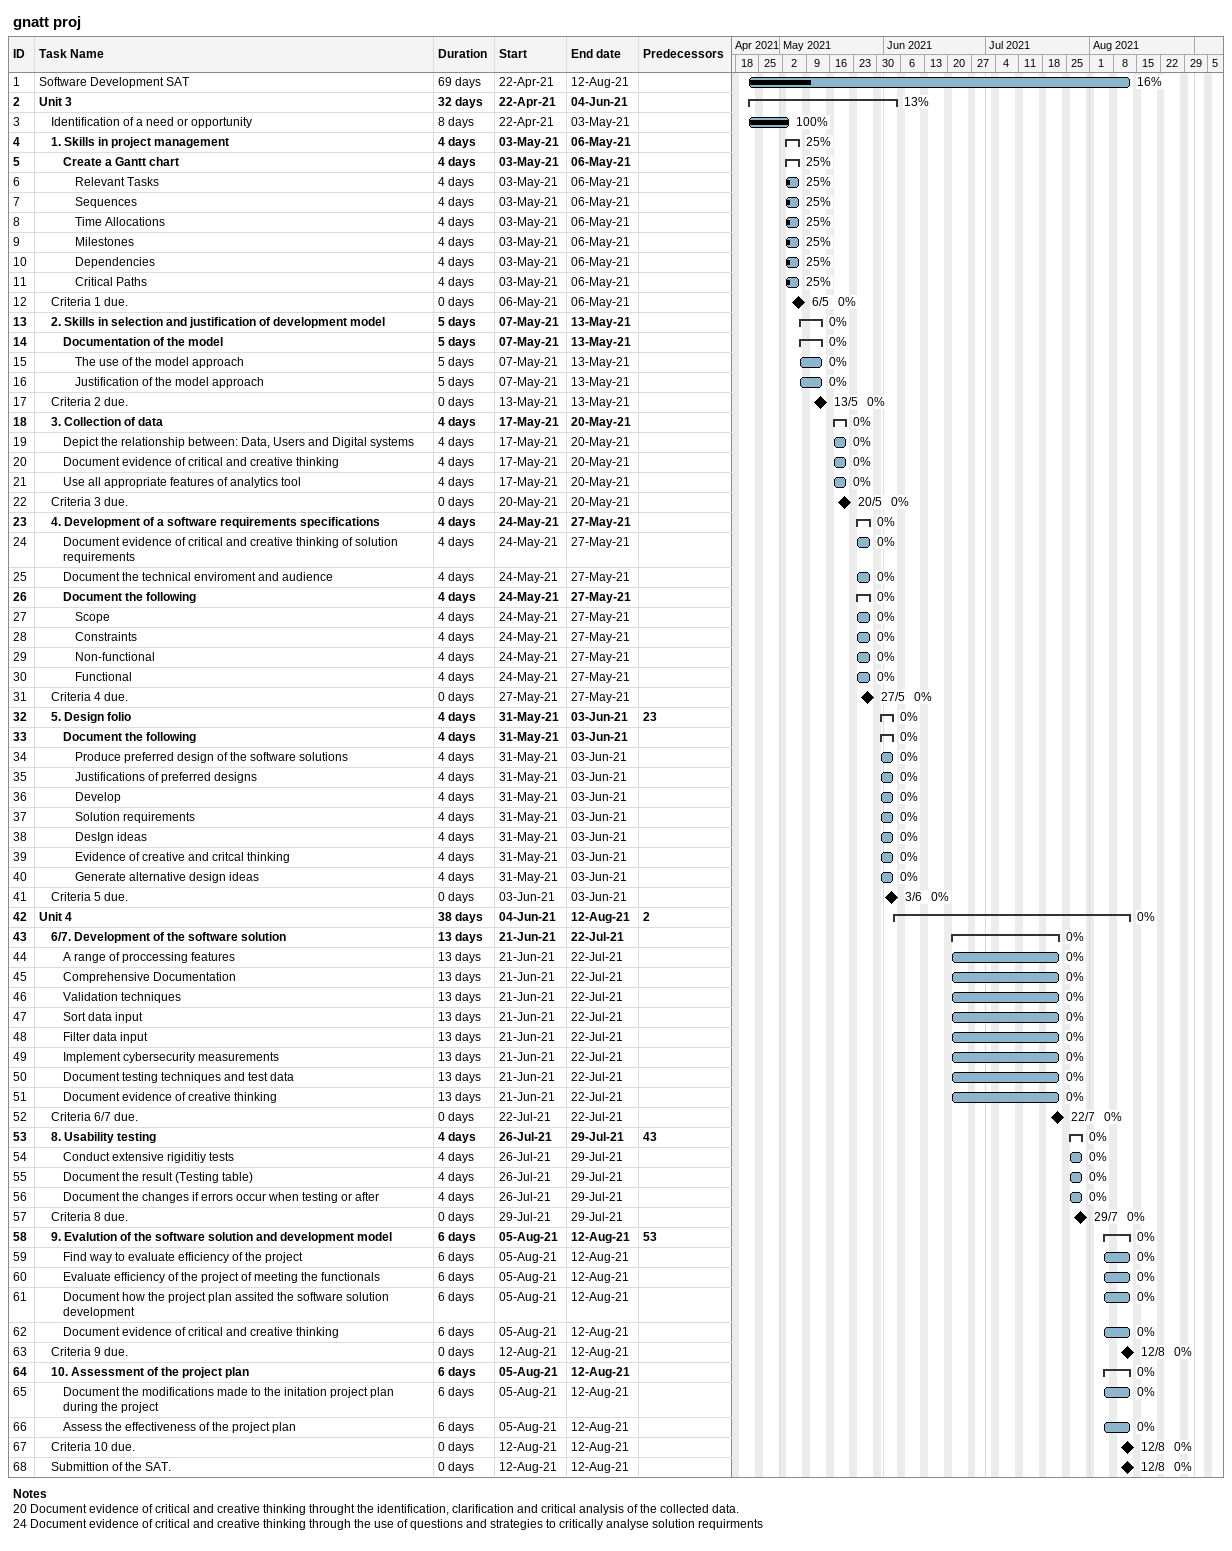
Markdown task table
gnatt proj

| ID | Level | Task | Duration | Start | Finish | Predecessors | % complete |
|---|---|---|---|---|---|---|---|
| 1 | 1 | Software Development SAT | 69d | 2021-04-22 | 2021-08-12 |  | 16 |
| 2 | 1 | **Unit 3** | 32d | 2021-04-22 | 2021-06-04 |  | 13 |
| 3 | 2 | Identification of a need or opportunity | 8d | 2021-04-22 | 2021-05-03 |  | 100 |
| 4 | 2 | **1. Skills in project management** | 4d | 2021-05-03 | 2021-05-06 |  | 25 |
| 5 | 3 | **Create a Gantt chart** | 4d | 2021-05-03 | 2021-05-06 |  | 25 |
| 6 | 4 | Relevant Tasks | 4d | 2021-05-03 | 2021-05-06 |  | 25 |
| 7 | 4 | Sequences | 4d | 2021-05-03 | 2021-05-06 |  | 25 |
| 8 | 4 | Time Allocations | 4d | 2021-05-03 | 2021-05-06 |  | 25 |
| 9 | 4 | Milestones | 4d | 2021-05-03 | 2021-05-06 |  | 25 |
| 10 | 4 | Dependencies | 4d | 2021-05-03 | 2021-05-06 |  | 25 |
| 11 | 4 | Critical Paths | 4d | 2021-05-03 | 2021-05-06 |  | 25 |
| 12 | 2 | Criteria 1 due. | 0d | 2021-05-06 | 2021-05-06 |  | 0 |
| 13 | 2 | **2. Skills in selection and justification of development model** | 5d | 2021-05-07 | 2021-05-13 |  | 0 |
| 14 | 3 | **Documentation of the model** | 5d | 2021-05-07 | 2021-05-13 |  | 0 |
| 15 | 4 | The use of the model approach | 5d | 2021-05-07 | 2021-05-13 |  | 0 |
| 16 | 4 | Justification of the model approach | 5d | 2021-05-07 | 2021-05-13 |  | 0 |
| 17 | 2 | Criteria 2 due. | 0d | 2021-05-13 | 2021-05-13 |  | 0 |
| 18 | 2 | **3. Collection of data** | 4d | 2021-05-17 | 2021-05-20 |  | 0 |
| 19 | 3 | Depict the relationship between: Data, Users and Digital systems | 4d | 2021-05-17 | 2021-05-20 |  | 0 |
| 20 | 3 | Document evidence of critical and creative thinking | 4d | 2021-05-17 | 2021-05-20 |  | 0 |
| 21 | 3 | Use all appropriate features of analytics tool | 4d | 2021-05-17 | 2021-05-20 |  | 0 |
| 22 | 2 | Criteria 3 due. | 0d | 2021-05-20 | 2021-05-20 |  | 0 |
| 23 | 2 | **4. Development of a software requirements specifications** | 4d | 2021-05-24 | 2021-05-27 |  | 0 |
| 24 | 3 | Document evidence of critical and creative thinking of solution requirements | 4d | 2021-05-24 | 2021-05-27 |  | 0 |
| 25 | 3 | Document the technical enviroment and audience | 4d | 2021-05-24 | 2021-05-27 |  | 0 |
| 26 | 3 | **Document the following** | 4d | 2021-05-24 | 2021-05-27 |  | 0 |
| 27 | 4 | Scope | 4d | 2021-05-24 | 2021-05-27 |  | 0 |
| 28 | 4 | Constraints | 4d | 2021-05-24 | 2021-05-27 |  | 0 |
| 29 | 4 | Non-functional | 4d | 2021-05-24 | 2021-05-27 |  | 0 |
| 30 | 4 | Functional | 4d | 2021-05-24 | 2021-05-27 |  | 0 |
| 31 | 2 | Criteria 4 due. | 0d | 2021-05-27 | 2021-05-27 |  | 0 |
| 32 | 2 | **5. Design folio** | 4d | 2021-05-31 | 2021-06-03 | 23 | 0 |
| 33 | 3 | **Document the following** | 4d | 2021-05-31 | 2021-06-03 |  | 0 |
| 34 | 4 | Produce preferred design of the software solutions | 4d | 2021-05-31 | 2021-06-03 |  | 0 |
| 35 | 4 | Justifications of preferred designs | 4d | 2021-05-31 | 2021-06-03 |  | 0 |
| 36 | 4 | Develop | 4d | 2021-05-31 | 2021-06-03 |  | 0 |
| 37 | 4 | Solution requirements | 4d | 2021-05-31 | 2021-06-03 |  | 0 |
| 38 | 4 | DesIgn ideas | 4d | 2021-05-31 | 2021-06-03 |  | 0 |
| 39 | 4 | Evidence of creative and critcal thinking | 4d | 2021-05-31 | 2021-06-03 |  | 0 |
| 40 | 4 | Generate alternative design ideas | 4d | 2021-05-31 | 2021-06-03 |  | 0 |
| 41 | 2 | Criteria 5 due. | 0d | 2021-06-03 | 2021-06-03 |  | 0 |
| 42 | 1 | **Unit 4** | 38d | 2021-06-04 | 2021-08-12 | 2 | 0 |
| 43 | 2 | **6/7. Development of the software solution** | 13d | 2021-06-21 | 2021-07-22 |  | 0 |
| 44 | 3 | A range of proccessing features | 13d | 2021-06-21 | 2021-07-22 |  | 0 |
| 45 | 3 | Comprehensive Documentation | 13d | 2021-06-21 | 2021-07-22 |  | 0 |
| 46 | 3 | Validation techniques | 13d | 2021-06-21 | 2021-07-22 |  | 0 |
| 47 | 3 | Sort data input | 13d | 2021-06-21 | 2021-07-22 |  | 0 |
| 48 | 3 | Filter data input | 13d | 2021-06-21 | 2021-07-22 |  | 0 |
| 49 | 3 | Implement cybersecurity measurements | 13d | 2021-06-21 | 2021-07-22 |  | 0 |
| 50 | 3 | Document testing techniques and test data | 13d | 2021-06-21 | 2021-07-22 |  | 0 |
| 51 | 3 | Document evidence of creative thinking | 13d | 2021-06-21 | 2021-07-22 |  | 0 |
| 52 | 2 | Criteria 6/7 due. | 0d | 2021-07-22 | 2021-07-22 |  | 0 |
| 53 | 2 | **8. Usability testing** | 4d | 2021-07-26 | 2021-07-29 | 43 | 0 |
| 54 | 3 | Conduct extensive rigiditiy tests | 4d | 2021-07-26 | 2021-07-29 |  | 0 |
| 55 | 3 | Document the result (Testing table) | 4d | 2021-07-26 | 2021-07-29 |  | 0 |
| 56 | 3 | Document the changes if errors occur when testing or after | 4d | 2021-07-26 | 2021-07-29 |  | 0 |
| 57 | 2 | Criteria 8 due. | 0d | 2021-07-29 | 2021-07-29 |  | 0 |
| 58 | 2 | **9. Evalution of the software solution and development model** | 6d | 2021-08-05 | 2021-08-12 | 53 | 0 |
| 59 | 3 | Find way to evaluate efficiency of the project | 6d | 2021-08-05 | 2021-08-12 |  | 0 |
| 60 | 3 | Evaluate efficiency of the project of meeting the functionals | 6d | 2021-08-05 | 2021-08-12 |  | 0 |
| 61 | 3 | Document how the project plan assited the software solution development | 6d | 2021-08-05 | 2021-08-12 |  | 0 |
| 62 | 3 | Document evidence of critical and creative thinking | 6d | 2021-08-05 | 2021-08-12 |  | 0 |
| 63 | 2 | Criteria 9 due. | 0d | 2021-08-12 | 2021-08-12 |  | 0 |
| 64 | 2 | **10. Assessment of the project plan** | 6d | 2021-08-05 | 2021-08-12 |  | 0 |
| 65 | 3 | Document the modifications made to the initation project plan during the project | 6d | 2021-08-05 | 2021-08-12 |  | 0 |
| 66 | 3 | Assess the effectiveness of the project plan | 6d | 2021-08-05 | 2021-08-12 |  | 0 |
| 67 | 2 | Criteria 10 due. | 0d | 2021-08-12 | 2021-08-12 |  | 0 |
| 68 | 2 | Submittion of the SAT. | 0d | 2021-08-12 | 2021-08-12 |  | 0 |

Notes
- 20: Document evidence of critical and creative thinking throught the identification, clarification and critical analysis of the collected data.
- 24: Document evidence of critical and creative thinking through the use of questions and strategies to critically analyse solution requirments
